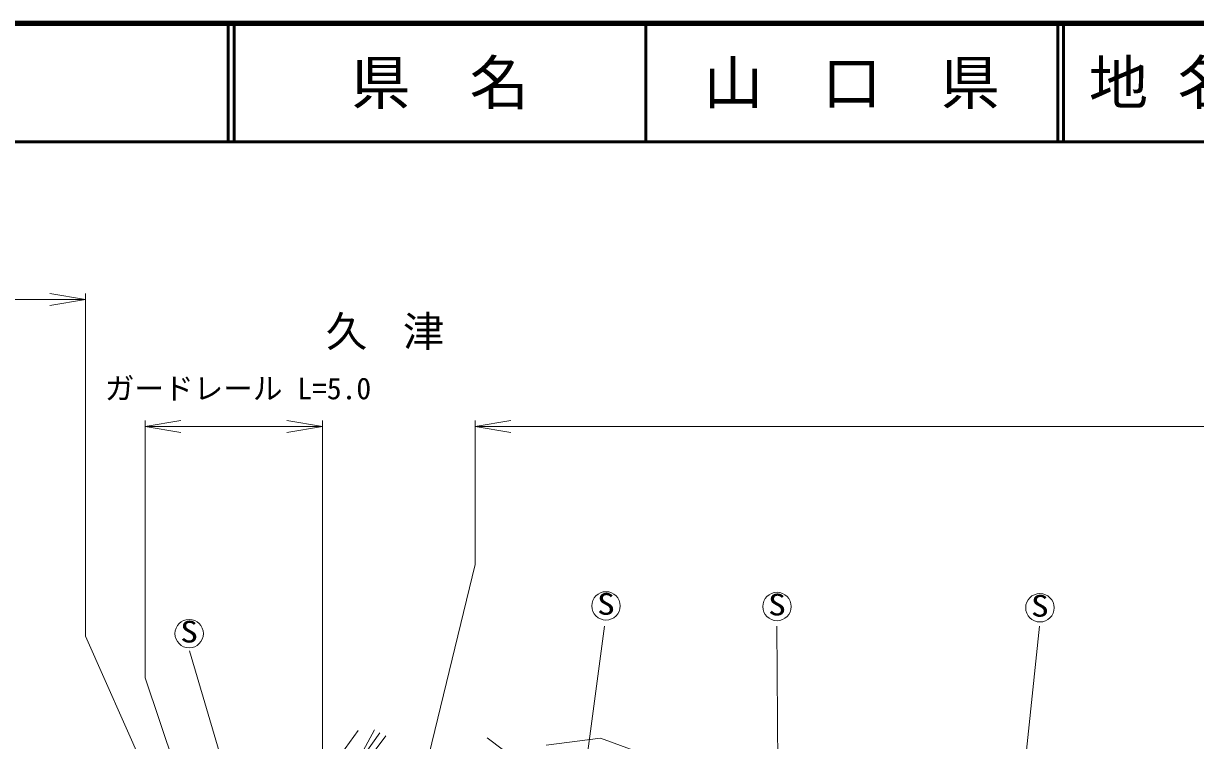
# Model space of a CAD drawing. Units: millimetres, scale not verified. Extents: x 40000 to 680000, y 20000 to 380000.
# Drawn here: x 280476 to 379386, y 319456 to 380000 of the extents above; entities that cross this region are included whole.
import ezdxf
from ezdxf.enums import TextEntityAlignment as Align

# ---------------------------------------------------------------- set-up
doc = ezdxf.new("R2010")
doc.units = ezdxf.units.MM
doc.header["$LTSCALE"] = 1000
doc.layers.add('M-BMK-HTXT', color=7, linetype='Continuous')
for name, color, linetype, lineweight in [('M-TTL', 2, 'Continuous', 140), ('M-TTL-LINE', 7, 'Continuous', 50), ('M-TTL-TXT', 7, 'Continuous', 13), ('M-WORK', 1, 'Continuous', 13)]:
    doc.layers.add(name, color=color, linetype=linetype, lineweight=lineweight)
doc.styles.add('ＭＳ ゴシック', font='')
doc.styles.get('ＭＳ ゴシック').set_extended_font_data('MS Gothic')

# ---------------------------------------------------------------- blocks, each defined once
blk = doc.blocks.new('open_arrow')
at = {"color": 0, "linetype": 'Continuous', "lineweight": -2}
blk.add_lwpolyline([(7.5, 1.25), (0, 0), (7.5, -1.25)], dxfattribs=at)

msp = doc.modelspace()

# ---------------------------------------------------------------- linework, layer by layer
at = {"layer": 'M-TTL'}
msp.add_line((680000, 380000), (40000, 380000), dxfattribs=at)
at = {"layer": 'M-TTL-LINE'}
for p, q in [((297750, 380000), (297750, 370000)), ((298250, 380000), (298250, 370000)), ((333000, 380000), (333000, 370000)), ((367750, 380000), (367750, 370000)), ((368250, 380000), (368250, 370000)), ((40000, 370000), (680000, 370000))]:
    msp.add_line(p, q, dxfattribs=at)
at = {"layer": 'M-WORK'}
for p, q in [((285716, 357187), (285716, 328275)), ((285716, 356687), (65473, 356687)), ((290755, 324751), (290755, 346475)), ((305708, 293021), (305708, 346475)), ((318603, 334328), (318603, 346475)), ((290755, 345975), (305708, 345975)), ((318603, 345975), (532251, 345975)), ((308869, 294298), (318603, 334328)), ((325573, 299290), (329497, 329112)), ((344275, 300732), (344045, 329112)), ((363055, 299022), (366222, 329112)), ((285716, 328275), (301632, 292300)), ((304607, 292577), (294486, 327042)), ((301768, 291896), (290755, 324751)), ((311045, 319845), (306227, 313384)), ((307264, 318285), (308735, 320298)), ((308149, 316736), (310546, 320104)), ((308977, 318279), (310101, 320361)), ((319616, 319678), (320990, 318637)), ((324585, 319081), (329180, 319650)), ((329180, 319650), (335788, 317249))]:
    msp.add_line(p, q, dxfattribs=at)
for centre in [(329634, 330826), (344069, 330771), (366252, 330668), (294460, 328486)]:
    msp.add_circle(centre, 1200, dxfattribs=at)

# ---------------------------------------------------------------- block references
at = {"layer": 'M-WORK', "xscale": 400, "yscale": 400, "rotation": 180}
for p in [(285716, 356687), (305708, 345975)]:
    msp.add_blockref('open_arrow', p, dxfattribs=at)
at = {"layer": 'M-WORK', "xscale": 400, "yscale": 400}
for p in [(290755, 345975), (318603, 345975)]:
    msp.add_blockref('open_arrow', p, dxfattribs=at)

# ---------------------------------------------------------------- texts
at = {"layer": 'M-BMK-HTXT', "insert": (305992, 352425), "char_height": 2566, "attachment_point": 7, "style": 'ＭＳ ゴシック'}
msp.add_mtext('\\T1.86;久津', dxfattribs=at)
at = {"layer": 'M-TTL-TXT', "style": 'ＭＳ ゴシック'}
for s, p in [('県\u3000名', (315625, 375000)), ('山\u3000口\u3000県', (350375, 375000))]:
    msp.add_text(s, height=3666, dxfattribs=at).set_placement(p, align=Align.MIDDLE_CENTER)
msp.add_text('地 名      長門市油谷向津具下', height=3666, dxfattribs=at).set_placement((370380, 375000), align=Align.MIDDLE_LEFT)
at = {"layer": 'M-WORK', "style": 'ＭＳ ゴシック'}
msp.add_text('ガードレール L=5.0', height=1833, dxfattribs=at).set_placement((298578, 347719), align=Align.BOTTOM_CENTER)
at = {"layer": 'M-WORK', "style": 'ＭＳ ゴシック', "width": 1.2}
for p in [(328884, 329524), (343319, 329469), (365503, 329366), (293710, 327184)]:
    msp.add_text('S', height=1833, dxfattribs=at).set_placement(p, align=Align.BOTTOM_LEFT)

doc.saveas('drawing.dxf')
